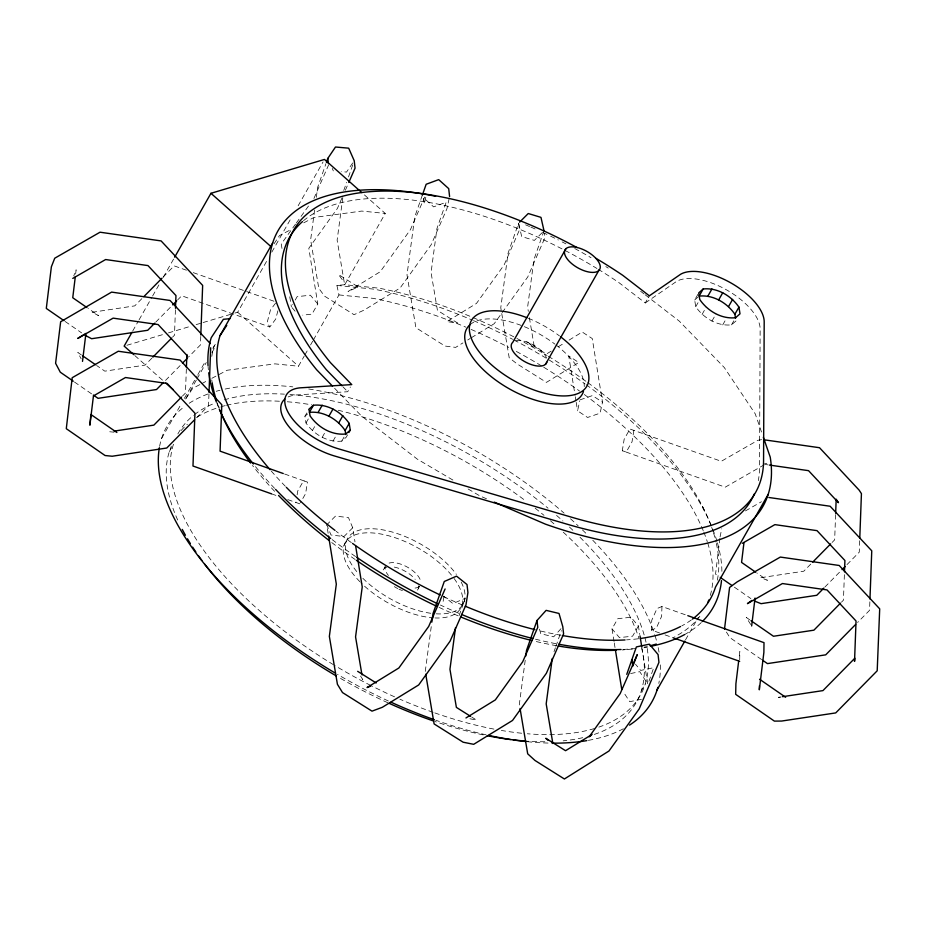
<?xml version="1.0" encoding="UTF-8"?>
<svg xmlns="http://www.w3.org/2000/svg" width="926" height="926" viewBox="0 0 926 926"><rect width="100%" height="100%" fill="white"/><g stroke="black" fill="none" stroke-linecap="round" stroke-linejoin="round"><path stroke-width="0.69" stroke-dasharray="4.63 3.47" d="M739.7 659.937L739.828 651.545L738.971 658.548M659.578 632.956L651.429 630.074L651.742 620.339L656.997 608.544L661.951 606.507L686.444 615.177M661.951 606.507L661.65 616.241L656.384 628.025L651.429 630.074M175.431 309.712L174.482 335.212L172.525 337.203M186.357 368.803L185.455 393.052L182.491 396.062M200.757 336.427L200.444 344.935L188.464 357.1M208.963 394.036L208.535 405.6L196.601 417.719M835.599 514.613L834.662 539.846L831.675 542.879M844.385 574.687L843.436 600.175L841.468 602.178M859.687 540.738L859.259 552.162L846.109 565.508M869.861 601.831L869.549 610.338L857.592 622.469M75.631 274.003L76.14 269.813L73.733 275.948M719.896 538.319L715.543 574.132L719.074 576.585M720.069 536.883L721.736 528.758M314.608 210.063L310.638 239.857L318.787 288.275L324.517 296.112L354.021 314.69L364.138 310.094L400.136 287.974L431.192 244.707L446.911 208.813L448.994 199.31M316.322 197.296L317.641 187.353L325.964 163.647M342.817 197.585L337.133 240.135L344.24 282.349L338.511 274.524L358.165 286.898L348.049 291.505L380.25 271.723L410.415 229.694L424.721 197.03M425.265 671.408L431.285 626.358M525.216 660.238L519.347 704.223L519.822 707.059M443.149 601.321L444.017 595.823M299.816 503.802L295.892 502.482L296.308 499.924M297.13 494.808L297.755 490.965L303.543 480.779L307.467 482.099L305.603 493.616L300.464 502.668M764.367 464.702L725.22 487.18L622.307 450.719L624.17 439.202L629.958 429.016L721.285 461.298L757.838 440.313L762.295 439.537M633.882 430.347L632.018 441.852L626.231 452.038L622.307 450.719M425.81 197.238L424.316 204.021L423.622 197.886L433.634 206.868L446.17 202.238L436.945 228.525L431.065 272.533L437.431 310.349L457.467 322.966L446.818 321.646L476.485 303.415L504.161 264.848L519.393 230.065L518.618 223.12L508.05 253.261L500.769 307.721L509.196 357.749L517.044 363.872L546.421 382.38L578.762 362.506L568.738 355.954L575.069 395.344M569.085 340.108L582.234 332.029L592.27 338.58L602.502 402.231L600.083 413.17L587.605 417.464L577.558 410.808L579.769 400.831M277.881 310.823L275.693 319.123L269.802 326.982L181.716 295.776L177.711 299.839M343.754 190.49L346.613 182.364M348.512 176.947L353.257 163.404M422.36 195.097L414.767 216.742L407 274.883L415.901 327.7L445.036 346.058L455.673 347.377L462.896 342.933M544.013 230.805L533.978 259.43L527.612 307.119L528.318 311.321M459.157 615.535L465.211 598.265L452.93 603.613L443.508 596.078M554.014 651.696L555.403 647.749M555.855 646.429L561.399 630.629M648.941 681.316L653.721 667.681L640.699 670.424L635.502 664.197M313.914 198.488L328.556 165.048M341.937 198.083L337.377 208.489L308.809 248.295L317.768 303.948L311.981 314.134L302.744 315.141M345.352 190.27L348.211 183.765M132.684 331.068L138.379 321.056M139.097 319.794L151.899 297.258M152.616 296.007L160.441 282.222M163.289 277.221L173.961 258.423M161.599 438.461L181.519 403.389M184.367 398.377L197.169 375.829M197.886 374.579L205.711 360.804M212.83 348.28L216.499 342.377M196.324 380.077L184.957 400.09L192.666 388.399L200.329 384.371M197.03 378.827L206.266 362.564M211.961 352.551L215.503 346.301M234.903 313.057L237.669 312.236L267.556 259.627M271.827 252.115L291.748 217.054M298.149 205.78L323.047 161.946M169.342 451.587L173.394 444.457A265.612 125.103 29.6 0 0 334.066 665.076M295.081 311.205L291.377 306.83L292.662 304.573M295.232 300.036L297.165 296.644L310.36 295.197L317.768 303.948M211.834 378.317L227.171 370.25L274.929 363.86L298.473 366.221L304.156 356.221M304.862 354.971L307.71 349.959M310.557 344.958L312.687 341.208M313.393 339.958L338.974 294.919L336.902 285.416L344.761 284.733L378.965 288.171A278.9 131.365 29.6 0 1 547.046 355.538M344.761 284.733L385.274 213.431L363.941 194.483M347.563 434.85L346.208 437.234L341.752 441.135C327.654 442.64 313.821 434.41 305.997 422.985L304.92 416.272L308.971 409.142M305.997 422.985L310.048 415.855M312.317 430.706L316.368 423.576M288.148 396.965A49.807 23.463 29.6 0 1 295.811 394.985L347.713 391.733L350.41 386.987M322.19 437.361L326.241 430.231M332.966 441.181L336.346 435.243M341.752 441.135L345.132 435.197M343.986 545.472L346.301 541.397M418.355 588.461L419.513 586.424M461.958 605.338L464.273 601.263M598.196 269.258A265.612 125.103 29.6 0 1 618.742 282.476L645.272 302.964L649.323 295.834M735.962 320.963L731.505 324.864C717.407 326.369 703.575 318.139 695.75 306.714L694.674 300.012L698.042 294.063M695.75 306.714L699.801 299.584M702.07 314.435L706.121 307.305M711.944 321.102L715.995 313.972M722.72 324.91L726.088 318.972M731.505 324.864L734.885 318.926M614.054 641.533L612.017 628.87L617.804 618.684L630.988 617.248L638.396 625.988L639.762 634.484M638.396 625.988L632.608 636.174L619.425 637.62L612.017 628.87M641.232 691.074L645.283 683.944M685.541 639.82L698.354 617.283M274.061 243.793L279.467 235.609L292.246 228.884M352.679 162.976L346.532 172.074L341.254 171.611M295.498 224.15L281.261 243.978L282.187 249.696M296.332 222.981L309.735 204.322M275.52 303.196L270.473 309.932L267.186 322.387L269.802 326.982M560.959 628.719L553.667 636.822L540.772 633.731L539.268 628.441M141.828 298.681L134.756 305.869L92.195 312.27L98.642 315.662L88.051 308.335M163.034 277.152L174.146 265.866L186.415 270.207M155.73 322.155L171.715 305.927M151.899 358.142L145.035 365.122L104.835 371.164L96.605 365.481M165.511 380.412L181.473 364.196M810.748 564.131L803.768 571.215L760.79 577.685L767.457 580.324L756.866 572.997M824.869 587.072L841.051 570.648M542.092 232.727L534.371 240.401L521.674 236.558L518.618 223.12M328.14 533.272L326.774 524.787L335.513 516.083L348.477 517.599L352.713 527.808L354.982 541.884M352.713 527.808L343.986 536.513L331.01 535.008L326.774 524.787M304.92 416.272L307.594 413.934M694.674 300.012L698.239 296.887M645.272 302.964L676.559 281.411A49.807 23.463 29.6 0 1 727.037 290.162A49.807 23.463 29.6 0 1 760.142 329.043L759.517 467.607A265.612 125.103 29.6 0 1 758.313 480.64M467.723 339.981L470.13 338.499M471.334 337.759L494.206 323.695L527.751 276.967L544.824 237.97L544.338 233.676M551.167 351.128L546.386 354.068L526.593 341.601L534.441 347.725L529.255 316.923M558.332 346.718L564.304 343.048M745.43 510.92L761.438 501.73M303.751 222.83L313.972 217.46L361.73 211.07L385.274 213.431M201.613 383.7L206.73 381.003M579.989 399.87L592.455 395.576L602.502 402.231M126.92 345.271L162.918 334.541M168.451 332.885L190.606 326.276M196.138 324.621L201.683 322.977M203.06 322.561L233.514 313.474M630.652 673.538L639.75 671.663L647.737 684.013L642.042 648.628M641.429 699.292L629.726 701.7L623.916 692.729M764.575 463.683L766.809 463.289M781.15 696.896L778.361 697.313L780.792 697.301M336.902 285.416L373.954 289.144A285.532 134.49 29.6 0 1 472.202 320.072M338.974 294.919L373.178 298.357A278.9 131.365 29.6 0 1 465.824 327.156M109.754 431.759L114.025 432.187M765.142 464.47L767.943 464.864M469.91 718.75L476.52 720.069L471.774 717.083M193.233 272.626L274.999 301.598M284.606 474.008L307.467 482.099M271.515 493.836L278.286 496.243M287.766 499.6L295.892 502.482M665.007 634.889L673.156 637.771M486.474 498.755L479.957 495.954L467.653 488.72M452.895 480.05L417.221 459.076L361.51 416.029L334.529 388.214M734.387 587.177L750.882 598.59M749.794 619.864L746.24 617.41L751.646 625.964M761.6 659.555L729.931 637.644L725.289 630.305M65.144 321.472L81.638 332.885M81.338 354.901L77.807 352.47L81.164 358.837M74.45 382.01L92.149 394.245M640.63 291.273L644.033 293.901M645.156 294.781L679.371 321.206L724.248 367.483L755.234 413.841L761.531 432.025M237.669 312.236L298.473 366.221M134.814 355.572L163.613 381.142M342.851 386.732L347.713 391.733M360.573 676.049L362.749 679.58L362.031 675.32M332.226 168.405L333.337 170.916M702.579 506.534L705.276 512.703M575.301 396.745L575.972 400.97M576.203 402.37L577.558 410.808M614.274 642.945L615.177 648.57M289.769 296.829L291.377 306.83M402.44 590.591A19.921 9.387 29.6 0 1 398.921 589.144M397.763 588.577A19.921 9.387 29.6 0 1 394.36 586.644M386.779 567.152A19.921 9.387 29.6 0 0 382.959 570.497L385.274 566.423A19.921 9.387 29.6 0 0 388.411 575.486M394.314 567.106A19.921 9.387 29.6 0 1 415.218 579.398M418.494 585.799A19.921 9.387 29.6 0 1 417.001 590.51M419.316 586.436A19.921 9.387 29.6 0 1 413.436 588.184M389.094 563.077A19.921 9.387 29.6 0 1 408.146 567.557A19.921 9.387 29.6 0 1 420.809 581.725M701.306 622.538A285.532 134.49 29.6 0 1 684.627 634.553M635.896 648.489A285.532 134.49 29.6 0 1 621.068 649.496M555.82 643.674A285.532 134.49 29.6 0 1 534.117 638.859M458.891 613.313A285.532 134.49 29.6 0 1 440.382 605.037M355.572 556.549A285.532 134.49 29.6 0 1 331.844 539.372M274.605 488.349A285.532 134.49 29.6 0 1 254.303 465.199M218.652 407.637A285.532 134.49 29.6 0 1 216.429 402.139M208.362 369.752A285.532 134.49 29.6 0 1 208.014 365.261M473.533 320.639A285.532 134.49 29.6 0 1 512.645 339.298M513.918 339.958A285.532 134.49 29.6 0 1 585 383.862M586.193 384.718A285.532 134.49 29.6 0 1 717.037 541.49M717.418 542.821A285.532 134.49 29.6 0 1 721.898 571.967M699.825 616.322A278.9 131.365 29.6 0 1 674.741 636.729M632.481 648.952A278.9 131.365 29.6 0 1 622.26 649.948M556.723 645.735A278.9 131.365 29.6 0 1 533.272 640.85M458.162 615.848A278.9 131.365 29.6 0 1 438.392 607.062M355.156 559.501A278.9 131.365 29.6 0 1 331.508 542.358M274.605 491.312A278.9 131.365 29.6 0 1 252.497 465.477M218.594 406.803A278.9 131.365 29.6 0 1 217.159 402.706M212.216 383.017A278.9 131.365 29.6 0 1 211.765 379.926M211.799 356.394A278.9 131.365 29.6 0 1 214.253 345.768M471.114 329.413A278.9 131.365 29.6 0 1 508.768 347.412M516.326 351.429A278.9 131.365 29.6 0 1 542.486 366.465M543.712 367.217A278.9 131.365 29.6 0 1 579.607 391.085M584.329 394.522A278.9 131.365 29.6 0 1 703.239 530.679M703.806 532.068A278.9 131.365 29.6 0 1 707.279 541.652M707.719 543.006A278.9 131.365 29.6 0 1 709.744 597.235M623.372 728.75A278.9 131.365 29.6 0 1 588.195 740.383M548.03 743.057A278.9 131.365 29.6 0 1 527.322 741.691M486.081 734.816A278.9 131.365 29.6 0 1 435.764 720.231M388.353 700.982A278.9 131.365 29.6 0 1 337.492 674.394M159.608 446.344A278.9 131.365 29.6 0 1 184.656 406.421M189.17 403.273A278.9 131.365 29.6 0 1 209.044 393.596M216.244 391.281A278.9 131.365 29.6 0 1 219.971 390.274M225.134 389.059A278.9 131.365 29.6 0 1 292.766 386.86M308.717 388.978A278.9 131.365 29.6 0 1 564.108 513.143M570.497 518.78A278.9 131.365 29.6 0 1 578.16 525.829M582.442 529.915A278.9 131.365 29.6 0 1 587.674 535.054M592.767 540.24A278.9 131.365 29.6 0 1 654.624 634.345M655.052 635.699A278.9 131.365 29.6 0 1 656.951 642.378M658.166 647.587A278.9 131.365 29.6 0 1 659.115 652.691M660.319 664.88A278.9 131.365 29.6 0 1 658.791 683.4M691.363 619.899A278.9 131.365 29.6 0 1 681.814 625.872M638.269 638.766A278.9 131.365 29.6 0 1 626.555 639.854M561.04 635.282A278.9 131.365 29.6 0 1 537.682 630.328M462.63 605.106A278.9 131.365 29.6 0 1 442.871 596.263M351.359 542.59A278.9 131.365 29.6 0 1 336.15 531.293M285.358 486.312A278.9 131.365 29.6 0 1 270.971 470.721M548.273 356.279A278.9 131.365 29.6 0 1 586.575 381.755M587.755 382.612A278.9 131.365 29.6 0 1 711.18 526.014M711.677 527.38A278.9 131.365 29.6 0 1 713.066 531.466M713.495 532.82A278.9 131.365 29.6 0 1 716.041 542.115M716.342 543.412A278.9 131.365 29.6 0 1 717.245 580.521M641.672 648.038A265.612 125.103 29.6 0 1 593.335 734.735M582.743 737.675A265.612 125.103 29.6 0 1 563.182 740.835M544.87 741.749A265.612 125.103 29.6 0 1 527.461 741.205M483.233 734.885A265.612 125.103 29.6 0 1 434.722 721.412M387.832 702.753A265.612 125.103 29.6 0 1 337.527 676.674M177.699 520.018A265.612 125.103 29.6 0 1 171.322 446.216M181.183 430.474A265.612 125.103 29.6 0 1 187.353 424.282M197.122 417.094A265.612 125.103 29.6 0 1 220.226 406.989M221.453 406.63A265.612 125.103 29.6 0 1 225.238 405.611M226.523 405.287A265.612 125.103 29.6 0 1 280.358 401.282M287.291 401.768A265.612 125.103 29.6 0 1 311.819 404.836M338.175 410.241A265.612 125.103 29.6 0 1 526.037 501.174M535.159 508.2A265.612 125.103 29.6 0 1 544.002 515.342M550.426 520.748A265.612 125.103 29.6 0 1 555.623 525.274M563.263 532.161A265.612 125.103 29.6 0 1 639.137 638.882M647.216 648.478A265.612 125.103 29.6 0 1 598.844 727.107M594.399 728.542A265.612 125.103 29.6 0 1 527.334 733.762M521.674 733.23A265.612 125.103 29.6 0 1 501.325 730.44M493.917 729.098A265.612 125.103 29.6 0 1 434.56 712.823M433.16 712.337A265.612 125.103 29.6 0 1 399.905 699.199M394.557 696.827A265.612 125.103 29.6 0 1 372.09 686.131M370.782 685.471A265.612 125.103 29.6 0 1 335.316 665.829M177.861 433.947A265.612 125.103 29.6 0 1 193.418 415.45M194.448 414.628A265.612 125.103 29.6 0 1 215.515 402.868M224.277 399.858A265.612 125.103 29.6 0 1 284.409 394.152M289.942 394.522A265.612 125.103 29.6 0 1 548.053 508.212M556.572 515.423A265.612 125.103 29.6 0 1 562.915 521.025M569.478 527.056A265.612 125.103 29.6 0 1 573.75 531.119M580.012 537.265A265.612 125.103 29.6 0 1 646.012 642.193M525.598 224.833A278.9 131.365 29.6 0 1 529.556 226.534M530.876 227.101A278.9 131.365 29.6 0 1 537.474 230.042M542.729 232.449A278.9 131.365 29.6 0 1 549.28 235.54M550.576 236.165A278.9 131.365 29.6 0 1 558.355 239.984M562.175 241.929A278.9 131.365 29.6 0 1 565.948 243.874M574.768 248.538A278.9 131.365 29.6 0 1 591.043 257.694M605.812 266.595A278.9 131.365 29.6 0 1 608.243 268.112M528.352 318.278A66.406 31.276 29.6 0 1 559.478 335.93M461.194 582.095A66.406 31.276 29.6 0 1 436.273 613.822M430.74 613.267A66.406 31.276 29.6 0 1 362.228 577.662M356.765 571.597A66.406 31.276 29.6 0 1 372.321 528.746A66.406 31.276 29.6 0 1 456.391 574.386M454.076 578.461A66.406 31.276 29.6 0 1 435.289 617.966M433.958 617.897A66.406 31.276 29.6 0 1 360.909 582.743M359.913 581.736A66.406 31.276 29.6 0 1 364.705 532.925A66.406 31.276 29.6 0 1 451.494 575.139M470.014 324.725A66.406 31.276 29.6 0 1 554.848 344.078M555.97 344.935A66.406 31.276 29.6 0 1 584.26 386.57M303.508 220.712A265.612 125.103 29.6 0 1 596.957 268.494M515.863 340.849A19.921 9.387 29.6 0 1 533.874 345.248A19.921 9.387 29.6 0 1 546.687 358.489"/><path stroke-width="1.39" d="M759.413 685.842L759.32 689.801L763.869 652.46L764.008 642.656L687.81 615.663M175.489 308.3L175.963 295.556L147.975 265.588L105.622 259.535L72.772 278.402M186.404 367.379L186.89 354.542M200.815 335.015L202.655 285.405L161.112 240.922L100.031 232.206L54.738 258.215L51.37 266.804L46.3 308.427L63.975 320.651M209.021 392.589L210.688 347.782M835.657 513.212L836.178 499.183L838.47 502.691L808.548 470.663L769.344 465.06M844.489 571.851L844.917 560.519L817.01 530.644L774.888 524.625L742.293 543.342M859.791 537.89L861.435 493.639L859.143 490.132L819.533 447.721L763.73 439.746M869.965 598.995L871.76 550.808L830.136 506.244L768.823 497.482M75.295 276.793L72.749 297.744L86.87 307.513M82.507 361.383L85.921 333.383M724.514 629.078L729.584 587.454L737.189 581.852L780.34 557.07L839.199 565.473L879.7 608.845L877.2 670.794L835.727 712.916L781.637 721.053L774.379 721.111L735.672 694.326L735.904 683.758L738.635 661.349M743.948 542.798L741.564 562.406L755.685 572.187M751.646 625.964L755.049 598.046M431.84 622.133L432.974 613.695L444.272 581.493L456.541 576.146L467.017 584.526L467.919 592.559L465.963 604.921L450.059 641.209L418.668 684.962L382.311 707.302L372.009 711.145L342.504 692.567L337.423 684.302L329.355 636.37L336.323 584.144L328.591 536.096M455.511 627.701L449.955 669.267L456.379 707.383L470.593 716.342M525.783 655.978L526.547 650.307L536.999 620.501L546.12 610.361L559.015 613.452L562.788 626.682L563.598 633.928L546.352 673.318L512.518 720.463L473.695 744.319L463.139 742.212L434.109 723.924L425.74 674.244M552.243 658.479L546.19 703.876L552.857 743.497M326.427 162.339L327.816 158.381L335.49 147.014L348.685 148.172L354.207 160.696L355.052 168.138L348.778 182.457M422.36 195.097L426.168 184.262L438.704 179.632L448.705 188.626L449.596 196.59M626.752 674.348L636.37 646.927L649.392 644.172L658.073 654.555L658.942 662.368L639.172 708.946L608.984 750.998L564.397 778.986L534.973 760.454L527.693 753.822L520.053 708.471M633.234 665.053L637.238 654.636L620.2 693.551L589.168 736.795L591.239 735.221M445.105 588.959L428.692 626.439L398.863 667.993L367.032 687.555L370.898 686.108M131.978 332.318L124.153 346.104L133.749 354.623M174.667 257.173L210.954 193.303L324.47 159.434L361.8 192.596M270.068 469.69A278.9 131.365 29.6 0 1 220.041 335.582L272.695 242.89M348.905 432.477L350.26 430.104L349.183 423.39C341.358 411.977 327.526 403.736 313.428 405.241L309.377 412.371C323.475 410.866 337.307 419.108 345.132 430.521L345.78 434.549M318.162 412.325L322.213 405.194M328.938 416.144L332.99 409.014M338.812 422.8L342.863 415.67M345.132 430.521L349.183 423.39M566.018 248.596L512.773 342.307A19.921 9.387 29.6 0 0 523.942 361.186A19.921 9.387 29.6 0 0 546.815 362.321M545.46 364.369L598.705 270.658A19.921 9.387 29.6 0 0 580.567 248.515A19.921 9.387 29.6 0 0 567.8 259.708A19.921 9.387 29.6 0 0 598.705 270.658M703.17 288.981L698.725 292.882L699.801 299.584C707.626 311.009 721.447 319.238 735.557 317.734L740.013 313.833L738.936 307.119C731.112 295.707 717.28 287.465 703.17 288.981L699.13 296.112C713.228 294.595 727.06 302.837 734.885 314.25L735.533 318.278M707.915 296.054L711.967 288.924M718.692 299.874L722.743 292.743M728.565 306.529L732.616 299.399M734.885 314.25L738.936 307.119M657.078 689.928L684.835 641.081M768.186 494.357L715.52 587.049A278.9 131.365 29.6 0 1 692.463 619.089M220.041 335.582L226.766 325.396M143.843 296.633L162.027 278.17M154.735 323.174L147.732 330.269L91.628 338.719L85.18 335.328M172.722 304.909L176.716 300.846M152.883 357.147L171.541 338.198M163.508 382.438L156.529 389.533L98.052 398.33L93.329 395.066M182.48 363.177L187.469 358.107M181.508 397.057L153.866 425.127L114.025 431.122M194.61 419.744L166.749 448.022L112.185 456.24L105.066 455.523L66.29 428.692L72.193 377.715L118.296 351.243L180.072 360.064L221.8 404.743L220.075 451.147L283.263 473.533M812.739 562.105L830.68 543.898M823.862 588.103L816.778 595.291L761.079 603.671L754.412 601.032M842.058 569.617L845.102 566.538M840.484 603.185L813.896 630.178L773.476 636.255L750.974 620.686M855.601 624.494L825.714 654.844L767.457 663.606L762.769 660.365M519.579 222.159L528.26 213.524L540.969 217.367L544.013 230.805M313.428 405.241L308.971 409.142L310.048 415.855C317.873 427.28 331.705 435.509 345.803 434.005L350.26 430.104M751.785 600.442L747.444 603.636L782.424 583.542L827.011 589.92L856.041 620.999L854.536 661.419L854.837 658.224L822.948 690.611L782.551 696.688M84.752 334.101L77.749 338.441L113.111 318.139L158.126 324.563L187.388 355.897M465.952 717.963L495.329 699.906L522.715 661.754L537.774 627.365L536.999 620.501M592.108 734.399L565.554 750.708L545.819 738.288L547.903 740.175M229.937 318.718L223.386 319.285L211.244 337.677A285.532 134.49 29.6 0 0 208.014 365.261M271.515 493.836L192.978 466.021L194.946 413.227L167.143 383.468L125.485 377.519L93.445 395.911L89.88 425.196L90.887 414.489L116.873 432.477M673.156 637.771L739.677 661.338M494.276 502.123L545.46 524.162A278.9 131.365 29.6 0 0 770.224 457.108L763.36 437.303M357.668 671.327L376.176 682.971M720.254 577.396L732.038 585.545M759.563 679.233L785.63 697.266M82.507 355.723L95.436 364.659M73.281 381.188L60.306 372.217L55.595 363.293L60.653 321.739L111.606 292.107L170.014 300.452L210.295 343.569M210.954 193.303L270.681 246.351M165.754 383.04L173.22 389.672M341.879 385.725L326.346 369.705A265.612 125.103 29.6 0 1 302.513 221.569M332.55 386.165L316.634 369.752A278.9 131.365 29.6 0 1 435.614 196.266M361.8 673.897L355.561 636.891L362.228 586.957L355.665 546.109M639.993 635.896L641.811 647.216M615.408 649.971L621.74 689.361M632.03 660.053L632.736 666.35M327.816 158.381L328.406 163.717M684.627 634.553A285.532 134.49 29.6 0 1 651.163 646.198M647.124 646.95A285.532 134.49 29.6 0 1 644.38 647.39M621.068 649.496A285.532 134.49 29.6 0 1 558.783 644.23M532.728 638.512A285.532 134.49 29.6 0 1 461.553 614.436M437.755 603.798A285.532 134.49 29.6 0 1 356.788 557.371M330.686 538.481A285.532 134.49 29.6 0 1 275.601 489.391M253.354 464.007A285.532 134.49 29.6 0 1 219.242 409.014M216.429 402.139A285.532 134.49 29.6 0 1 208.72 372.773M721.504 580.544A285.532 134.49 29.6 0 1 702.336 621.531M657.842 687.37A278.9 131.365 29.6 0 1 629.506 725.127M586.818 740.626A278.9 131.365 29.6 0 1 552 743.138M525.899 741.541A278.9 131.365 29.6 0 1 488.789 735.418M434.352 719.733A278.9 131.365 29.6 0 1 390.98 702.186M335.004 672.936A278.9 131.365 29.6 0 1 159.365 447.709M680.529 626.543A278.9 131.365 29.6 0 1 641.093 638.384M625.05 639.947A278.9 131.365 29.6 0 1 562.51 635.549M534.927 629.645A278.9 131.365 29.6 0 1 465.269 606.217M440.255 595.024A278.9 131.365 29.6 0 1 352.551 543.446M335.004 530.401A278.9 131.365 29.6 0 1 286.365 487.354M526.072 741.113A265.612 125.103 29.6 0 1 513.328 739.886M510.446 739.538A265.612 125.103 29.6 0 1 487.226 735.707M433.322 720.926A265.612 125.103 29.6 0 1 389.175 703.355M336.265 675.934A265.612 125.103 29.6 0 1 204.553 564.015M201.833 560.404A265.612 125.103 29.6 0 1 198.349 555.577M195.849 551.965A265.612 125.103 29.6 0 1 192.654 547.15M190.362 543.562A265.612 125.103 29.6 0 1 187.48 538.793M185.443 535.251A265.612 125.103 29.6 0 1 182.272 529.417M656.303 644.056A278.9 131.365 29.6 0 1 650.087 645.746M616.241 650.272A278.9 131.365 29.6 0 1 558.204 645.989M531.906 640.514A278.9 131.365 29.6 0 1 460.801 616.959M437.084 606.449A278.9 131.365 29.6 0 1 356.36 560.323M329.216 540.587A278.9 131.365 29.6 0 1 278.564 495.468M250.657 463.081A278.9 131.365 29.6 0 1 220.191 410.936M216.279 399.997A278.9 131.365 29.6 0 1 212.216 383.017M708.807 599.955A278.9 131.365 29.6 0 1 707.753 602.641M560.6 336.786A66.406 31.276 29.6 0 1 567.117 395.842A66.406 31.276 29.6 0 1 473.221 342.585A66.406 31.276 29.6 0 1 527.044 317.757M583.473 391.432A66.406 31.276 29.6 0 1 507.24 387.647A66.406 31.276 29.6 0 1 470.014 324.725M754.331 493.905A265.612 125.103 29.6 0 1 568.483 524.602L334.575 455.997A49.807 23.463 29.6 0 1 290.532 428.564A49.807 23.463 29.6 0 1 284.745 399.152M577.06 247.578A265.612 125.103 29.6 0 0 325.107 202.539A265.612 125.103 29.6 0 0 330.397 362.575L351.764 384.603L299.862 387.855A49.807 23.463 29.6 0 0 289.525 414.755A49.807 23.463 29.6 0 0 338.627 448.867L572.523 517.472A265.612 125.103 29.6 0 0 763.568 460.477L764.193 321.912A49.807 23.463 29.6 0 0 731.089 283.032A49.807 23.463 29.6 0 0 680.61 274.27L649.323 295.834L622.793 275.346A265.612 125.103 29.6 0 0 596.02 258.366"/></g></svg>
